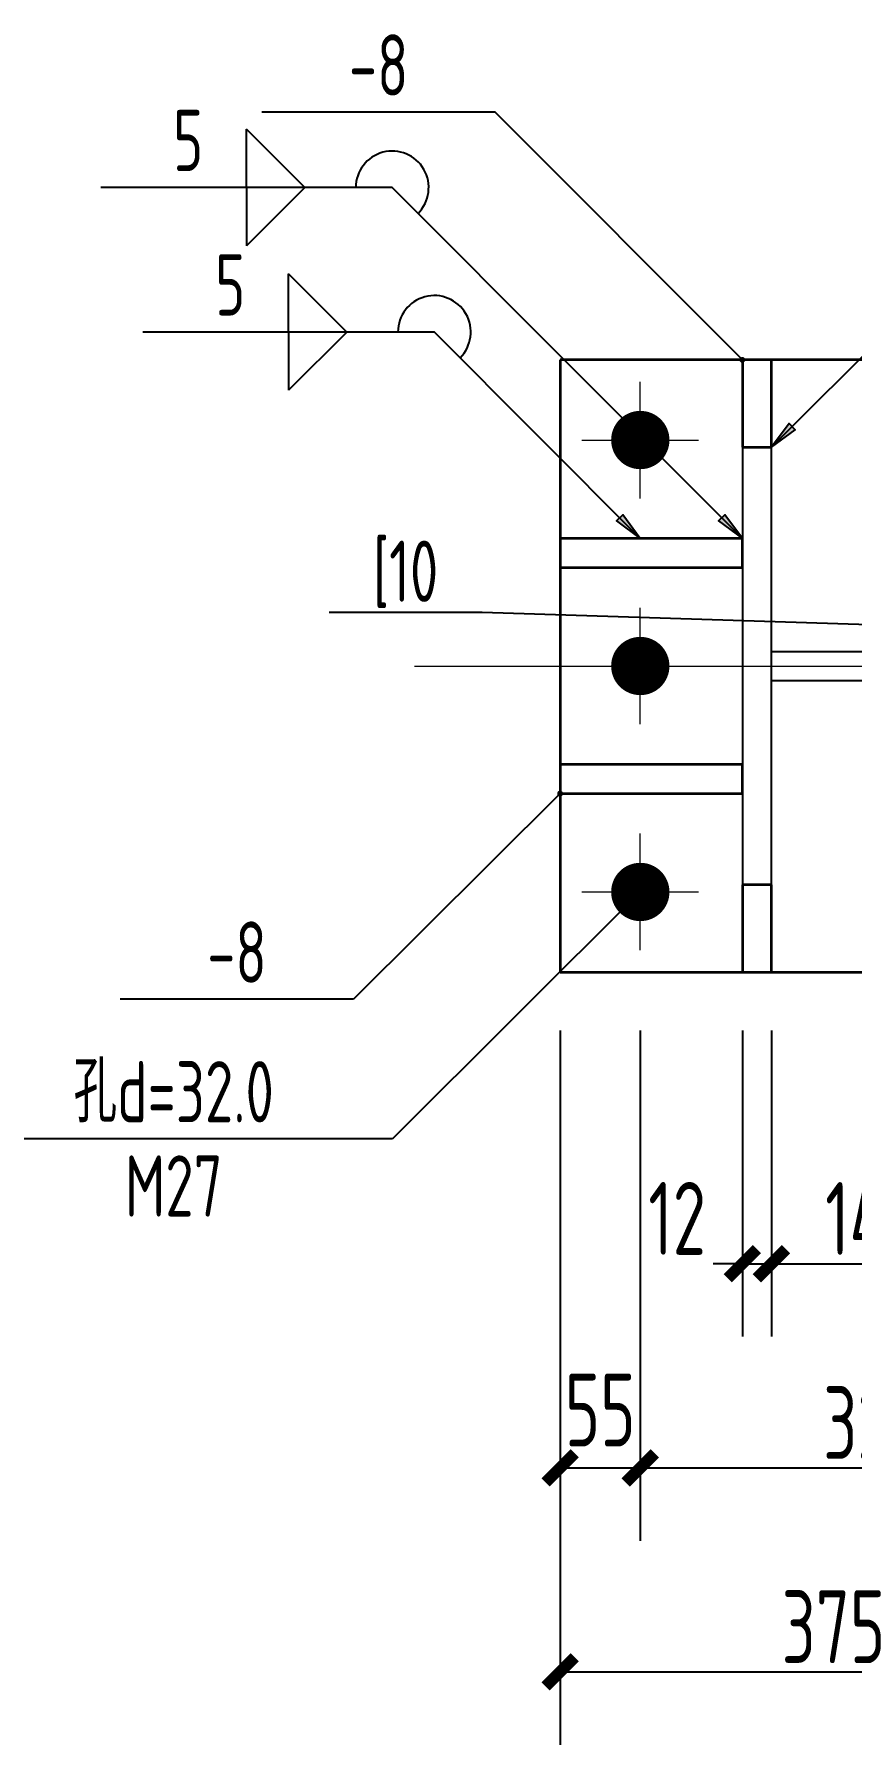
# Model space of a CAD drawing. Extents: x 69728788 to 150676229, y 15322671 to 43663798.
# Drawn here: x 75226402 to 75229206, y 19551911 to 19557778 of the extents above; entities that cross this region are included whole.
import ezdxf
from ezdxf.enums import TextEntityAlignment as Align

# ---------------------------------------------------------------- set-up
doc = ezdxf.new("R2010")
doc.units = 0
doc.header["$LTSCALE"] = 1000
doc.header["$MEASUREMENT"] = 0
doc.linetypes.add('线型2', pattern=[5, 3, -2])
doc.layers.get('0').update_dxf_attribs({"linetype": 'CONTINUOUS'})
doc.layers.get('DEFPOINTS').update_dxf_attribs({"linetype": 'CONTINUOUS'})
for name, color, linetype in [('10', 7, 'CONTINUOUS'), ('字符串标注', 253, 'CONTINUOUS'), ('尺寸标注', 253, 'CONTINUOUS'), ('焊缝标注', 253, 'CONTINUOUS'), ('螺栓孔标注', 253, 'CONTINUOUS'), ('钢板标注', 253, 'CONTINUOUS')]:
    doc.layers.add(name, color=color, linetype=linetype)
doc.layers.add('20', color=2, linetype='CONTINUOUS', lineweight=35)
doc.styles.add('PkpmHz', font='Pkpmeng', dxfattribs={"width": 0.7, "bigfont": 'hztxt'})
doc.dimstyles.new('Pkpm_1.00', dxfattribs={"dimtxt": 250, "dimasz": 100, "dimexe": 250, "dimexo": 0.0625, "dimgap": 30, "dimtad": 1, "dimdec": 0, "dimrnd": 5, "dimzin": 0, "dimdsep": 46, "dimtxsty": 'PkpmHz', "dimblk1": 'ARCHTICK', "dimblk2": 'ARCHTICK', "dimsah": 1, "dimcen": 0.09, "dimadec": 0, "dimazin": 0, "dimtfac": 1, "dimtdec": 0, "dimtmove": 2, "dimatfit": 1, "dimfxl": 1, "dimtolj": 1, "dimtzin": 0, "dimarcsym": 0})

# ---------------------------------------------------------------- blocks, each defined once
blk = doc.blocks.new('_ArchTick')
at = {"color": 0, "linetype": 'ByBlock', "const_width": 0.4}
blk.add_lwpolyline([(-0.5, -0.5), (0.5, 0.5)], dxfattribs=at)
blk = doc.blocks.new('*D504')
at = {"layer": 'DEFPOINTS', "color": 0, "linetype": 'Continuous'}
for p in [(75228830.8, 19554561.1), (75228930.8, 19554561.1), (75228930.8, 19553561.1)]:
    blk.add_point(p, dxfattribs=at)
at = {"layer": '尺寸标注', "color": 0, "linetype": 'Continuous', "lineweight": -2}
for p, q in [((75228830.8, 19554361.1), (75228830.8, 19553311.1)), ((75228930.8, 19554361.1), (75228930.8, 19553311.1)), ((75228830.8, 19553561.1), (75228730.8, 19553561.1)), ((75228830.8, 19553561.1), (75228930.8, 19553561.1)), ((75228930.8, 19553561.1), (75229030.8, 19553561.1))]:
    blk.add_line(p, q, dxfattribs=at)
at = {"layer": '尺寸标注', "color": 0, "linetype": 'Continuous', "lineweight": -2, "xscale": 100, "yscale": 100, "zscale": 100}
blk.add_blockref('_ArchTick', (75228830.8, 19553561.1), dxfattribs=at)
at = {"layer": '尺寸标注', "color": 0, "linetype": 'Continuous', "lineweight": -2, "xscale": 100, "yscale": 100, "zscale": 100, "rotation": 180}
blk.add_blockref('_ArchTick', (75228930.8, 19553561.1), dxfattribs=at)
at = {"layer": '尺寸标注', "color": 0, "linetype": 'Continuous', "insert": (75228607.2, 19553716.4), "char_height": 250, "attachment_point": 5, "style": 'PkpmHz'}
blk.add_mtext('\\A1;12', dxfattribs=at)
blk = doc.blocks.new('*D505')
at = {"layer": 'DEFPOINTS', "color": 0, "linetype": 'Continuous'}
for p in [(75228930.8, 19554561.1), (75229630.8, 19554561.1), (75229630.8, 19553561.1)]:
    blk.add_point(p, dxfattribs=at)
at = {"layer": '尺寸标注', "color": 0, "linetype": 'Continuous', "lineweight": -2}
for p, q in [((75228930.8, 19554361.1), (75228930.8, 19553311.1)), ((75229630.8, 19554361.1), (75229630.8, 19553311.1)), ((75228930.8, 19553561.1), (75229630.8, 19553561.1))]:
    blk.add_line(p, q, dxfattribs=at)
at = {"layer": '尺寸标注', "color": 0, "linetype": 'Continuous', "lineweight": -2, "xscale": 100, "yscale": 100, "zscale": 100, "rotation": 180}
blk.add_blockref('_ArchTick', (75228930.8, 19553561.1), dxfattribs=at)
at = {"layer": '尺寸标注', "color": 0, "linetype": 'Continuous', "lineweight": -2, "xscale": 100, "yscale": 100, "zscale": 100}
blk.add_blockref('_ArchTick', (75229630.8, 19553561.1), dxfattribs=at)
at = {"layer": '尺寸标注', "color": 0, "linetype": 'Continuous', "insert": (75229280.8, 19553716.1), "char_height": 250, "attachment_point": 5, "style": 'PkpmHz'}
blk.add_mtext('\\A1;149', dxfattribs=at)
blk = doc.blocks.new('*D511')
at = {"layer": 'DEFPOINTS', "color": 0, "linetype": 'Continuous'}
for p in [(75228205.8, 19554561.1), (75228480.8, 19554561.1), (75228480.8, 19552861.1)]:
    blk.add_point(p, dxfattribs=at)
at = {"layer": '尺寸标注', "color": 0, "linetype": 'Continuous', "lineweight": -2}
for p, q in [((75228205.8, 19554361.1), (75228205.8, 19552611.1)), ((75228480.8, 19554361.1), (75228480.8, 19552611.1)), ((75228205.8, 19552861.1), (75228480.8, 19552861.1))]:
    blk.add_line(p, q, dxfattribs=at)
at = {"layer": '尺寸标注', "color": 0, "linetype": 'Continuous', "lineweight": -2, "xscale": 100, "yscale": 100, "zscale": 100, "rotation": 180}
blk.add_blockref('_ArchTick', (75228205.8, 19552861.1), dxfattribs=at)
at = {"layer": '尺寸标注', "color": 0, "linetype": 'Continuous', "lineweight": -2, "xscale": 100, "yscale": 100, "zscale": 100}
blk.add_blockref('_ArchTick', (75228480.8, 19552861.1), dxfattribs=at)
at = {"layer": '尺寸标注', "color": 0, "linetype": 'Continuous', "insert": (75228343.3, 19553059.3), "char_height": 250, "attachment_point": 5, "style": 'PkpmHz'}
blk.add_mtext('\\A1;55', dxfattribs=at)
blk = doc.blocks.new('*D512')
at = {"layer": 'DEFPOINTS', "color": 0, "linetype": 'Continuous'}
for p in [(75228480.8, 19554561.1), (75230080.8, 19554561.1), (75230080.8, 19552861.1)]:
    blk.add_point(p, dxfattribs=at)
at = {"layer": '尺寸标注', "color": 0, "linetype": 'Continuous', "lineweight": -2}
for p, q in [((75228480.8, 19554361.1), (75228480.8, 19552611.1)), ((75230080.8, 19554361.1), (75230080.8, 19552611.1)), ((75228480.8, 19552861.1), (75230080.8, 19552861.1))]:
    blk.add_line(p, q, dxfattribs=at)
at = {"layer": '尺寸标注', "color": 0, "linetype": 'Continuous', "lineweight": -2, "xscale": 100, "yscale": 100, "zscale": 100, "rotation": 180}
blk.add_blockref('_ArchTick', (75228480.8, 19552861.1), dxfattribs=at)
at = {"layer": '尺寸标注', "color": 0, "linetype": 'Continuous', "lineweight": -2, "xscale": 100, "yscale": 100, "zscale": 100}
blk.add_blockref('_ArchTick', (75230080.8, 19552861.1), dxfattribs=at)
at = {"layer": '尺寸标注', "color": 0, "linetype": 'Continuous', "insert": (75229280.8, 19553016.1), "char_height": 250, "attachment_point": 5, "style": 'PkpmHz'}
blk.add_mtext('\\A1;320', dxfattribs=at)
blk = doc.blocks.new('*D515')
at = {"layer": 'DEFPOINTS', "color": 0, "linetype": 'Continuous'}
for p in [(75228205.8, 19554561.1), (75230080.8, 19554561.1), (75230080.8, 19552161.1)]:
    blk.add_point(p, dxfattribs=at)
at = {"layer": '尺寸标注', "color": 0, "linetype": 'Continuous', "lineweight": -2}
for p, q in [((75228205.8, 19554361.1), (75228205.8, 19551911.1)), ((75230080.8, 19554361.1), (75230080.8, 19551911.1)), ((75228205.8, 19552161.1), (75230080.8, 19552161.1))]:
    blk.add_line(p, q, dxfattribs=at)
at = {"layer": '尺寸标注', "color": 0, "linetype": 'Continuous', "lineweight": -2, "xscale": 100, "yscale": 100, "zscale": 100, "rotation": 180}
blk.add_blockref('_ArchTick', (75228205.8, 19552161.1), dxfattribs=at)
at = {"layer": '尺寸标注', "color": 0, "linetype": 'Continuous', "lineweight": -2, "xscale": 100, "yscale": 100, "zscale": 100}
blk.add_blockref('_ArchTick', (75230080.8, 19552161.1), dxfattribs=at)
at = {"layer": '尺寸标注', "color": 0, "linetype": 'Continuous', "insert": (75229143.3, 19552316.1), "char_height": 250, "attachment_point": 5, "style": 'PkpmHz'}
blk.add_mtext('\\A1;375', dxfattribs=at)

msp = doc.modelspace()

# ---------------------------------------------------------------- hatches: boundary and pattern name
at = {"layer": '焊缝标注'}
for points in [[(75228930.8, 19556361.1), (75229012.1, 19556421.2), (75228990.9, 19556442.4)], [(75228480.8, 19556048.6), (75228420.8, 19556130), (75228399.5, 19556108.8)], [(75228830.8, 19556048.6), (75228770.8, 19556130), (75228749.5, 19556108.8)]]:
    msp.add_hatch(color=256, dxfattribs=at).paths.add_polyline_path(points)

# ---------------------------------------------------------------- linework, layer by layer
at = {"layer": '10', "lineweight": 18, "ltscale": 100}
for p, q in [((75228480.8, 19556186.1, -1300), (75228480.8, 19556586.1, -1300)), ((75228280.8, 19556386.1, -1300), (75228680.8, 19556386.1, -1300)), ((75228480.8, 19555411.1, -1300), (75228480.8, 19555811.1, -1300)), ((75228280.8, 19555611.1, -1300), (75228680.8, 19555611.1, -1300)), ((75228480.8, 19554636.1, -1300), (75228480.8, 19555036.1, -1300)), ((75228280.8, 19554836.1, -1300), (75228680.8, 19554836.1, -1300))]:
    msp.add_line(p, q, dxfattribs=at)
at = {"layer": '10', "color": 3, "ltscale": 100}
for p, q in [((75228930.8, 19556361.1, -1300), (75228830.8, 19556361.1, -1300)), ((75228830.8, 19556361.1, -1300), (75228830.8, 19554861.1, -1300)), ((75228930.8, 19554861.1, -1300), (75228930.8, 19556361.1, -1300)), ((75228930.8, 19555661.1, -1300), (75231230.8, 19555661.1, -1300)), ((75228930.8, 19555561.1, -1300), (75231230.8, 19555561.1, -1300)), ((75228830.8, 19554861.1, -1300), (75228930.8, 19554861.1, -1300))]:
    msp.add_line(p, q, dxfattribs=at)
at = {"layer": '10', "linetype": '线型2', "lineweight": 18, "ltscale": 100}
msp.add_line((75227705.8, 19555611.1, -1300), (75232455.8, 19555611.1, -1300), dxfattribs=at)
at = {"layer": '10', "color": 1, "ltscale": 100, "const_width": 100, "elevation": -1300}
for points in [[(75228530.8, 19556386.1, 1), (75228430.8, 19556386.1, 1)], [(75228530.8, 19555611.1, 1), (75228430.8, 19555611.1, 1)], [(75228530.8, 19554836.1, 1), (75228430.8, 19554836.1, 1)]]:
    msp.add_lwpolyline(points, format="xyb", close=True, dxfattribs=at)
at = {"layer": '20', "ltscale": 100}
for p, q in [((75231955.8, 19556661.1, -1300), (75228205.8, 19556661.1, -1300)), ((75228205.8, 19556661.1, -1300), (75228205.8, 19554561.1, -1300)), ((75228930.8, 19556661.1, -1300), (75228830.8, 19556661.1, -1300)), ((75228830.8, 19556661.1, -1300), (75228830.8, 19556361.1, -1300)), ((75228930.8, 19556361.1, -1300), (75228930.8, 19556661.1, -1300)), ((75228830.8, 19556361.1, -1300), (75228930.8, 19556361.1, -1300)), ((75228830.8, 19556048.6, -1300), (75228205.8, 19556048.6, -1300)), ((75228205.8, 19556048.6, -1300), (75228205.8, 19555948.6, -1300)), ((75228830.8, 19555948.6, -1300), (75228830.8, 19556048.6, -1300)), ((75228205.8, 19555948.6, -1300), (75228830.8, 19555948.6, -1300)), ((75228830.8, 19555273.6, -1300), (75228205.8, 19555273.6, -1300)), ((75228205.8, 19555273.6, -1300), (75228205.8, 19555173.6, -1300)), ((75228830.8, 19555173.6, -1300), (75228830.8, 19555273.6, -1300)), ((75228205.8, 19555173.6, -1300), (75228830.8, 19555173.6, -1300)), ((75228930.8, 19554861.1, -1300), (75228830.8, 19554861.1, -1300)), ((75228830.8, 19554861.1, -1300), (75228830.8, 19554561.1, -1300)), ((75228930.8, 19554561.1, -1300), (75228930.8, 19554861.1, -1300)), ((75228205.8, 19554561.1, -1300), (75231955.8, 19554561.1, -1300)), ((75228830.8, 19554561.1, -1300), (75228930.8, 19554561.1, -1300))]:
    msp.add_line(p, q, dxfattribs=at)
at = {"layer": '字符串标注', "ltscale": 100}
for p, q in [((75227938.5, 19555794.4, -1300), (75227413.5, 19555794.4, -1300)), ((75229955.8, 19555731.1, -1300), (75227938.5, 19555794.4, -1300))]:
    msp.add_line(p, q, dxfattribs=at)
at = {"layer": '焊缝标注', "ltscale": 100}
for p, q in [((75227330.1, 19557252.1, -1300), (75227130.1, 19557452.1, -1300)), ((75227130.1, 19557252.1, -1300), (75227130.1, 19557452.1, -1300)), ((75227630.1, 19557252.1, -1300), (75226630.1, 19557252.1, -1300)), ((75227330.1, 19557252.1, -1300), (75227130.1, 19557052.1, -1300)), ((75227130.1, 19557252.1, -1300), (75227130.1, 19557052.1, -1300)), ((75228830.8, 19556048.6, -1300), (75227630.1, 19557252.1, -1300)), ((75228930.8, 19556361.1, -1300), (75229638.2, 19557068, -1300)), ((75227474.5, 19556756.6, -1300), (75227274.5, 19556956.6, -1300)), ((75227274.5, 19556756.6, -1300), (75227274.5, 19556956.6, -1300)), ((75227774.5, 19556756.6, -1300), (75226774.5, 19556756.6, -1300)), ((75227474.5, 19556756.6, -1300), (75227274.5, 19556556.6, -1300)), ((75227274.5, 19556756.6, -1300), (75227274.5, 19556556.6, -1300)), ((75228480.8, 19556048.6, -1300), (75227774.5, 19556756.6, -1300))]:
    msp.add_line(p, q, dxfattribs=at)
at = {"layer": '焊缝标注', "linetype": 'Continuous', "elevation": -1300}
for points in [[(75228930.8, 19556361.1), (75229012.1, 19556421.2), (75228990.9, 19556442.4)], [(75228480.8, 19556048.6), (75228420.8, 19556130), (75228399.5, 19556108.8)], [(75228830.8, 19556048.6), (75228770.8, 19556130), (75228749.5, 19556108.8)]]:
    msp.add_lwpolyline(points, close=True, dxfattribs=at)
at = {"layer": '焊缝标注', "ltscale": 100}
for centre in [(75227630.1, 19557252.1, -1300), (75227774.5, 19556756.6, -1300)]:
    msp.add_arc(centre, 125, 314.93155, 180, dxfattribs=at)
at = {"layer": '螺栓孔标注', "ltscale": 100}
for p, q in [((75228480.8, 19554836.1, -1300), (75227630.6, 19553989.3, -1300)), ((75227630.6, 19553989.3, -1300), (75226130.6, 19553989.3, -1300))]:
    msp.add_line(p, q, dxfattribs=at)
at = {"layer": '螺栓孔标注', "ltscale": 100, "const_width": 10, "elevation": -1300}
msp.add_lwpolyline([(75228485.8, 19554836.1, 1), (75228475.8, 19554836.1, 1)], format="xyb", close=True, dxfattribs=at)
at = {"layer": '钢板标注', "ltscale": 100}
for p, q in [((75227983.3, 19557510.7, -1300), (75227183.3, 19557510.7, -1300)), ((75228830.8, 19556661.1, -1300), (75227983.3, 19557510.7, -1300)), ((75228205.8, 19555173.6, -1300), (75227497.3, 19554467.9, -1300)), ((75227497.3, 19554467.9, -1300), (75226697.3, 19554467.9, -1300))]:
    msp.add_line(p, q, dxfattribs=at)
at = {"layer": '钢板标注', "ltscale": 100, "const_width": 10, "elevation": -1300}
for points in [[(75228835.8, 19556661.1, 1), (75228825.8, 19556661.1, 1)], [(75228210.8, 19555173.6, 1), (75228200.8, 19555173.6, 1)]]:
    msp.add_lwpolyline(points, format="xyb", close=True, dxfattribs=at)

# ---------------------------------------------------------------- texts
at = {"layer": '字符串标注', "style": 'PkpmHz', "width": 0.71}
msp.add_text('[10', height=210, dxfattribs=at).set_placement((75227676, 19555831.1, -1300), align=Align.CENTER)
at = {"layer": '焊缝标注', "style": 'PkpmHz', "width": 0.71}
for p in [(75226930.1, 19557308.8, -1300), (75227074.5, 19556813.2, -1300)]:
    msp.add_text('5', height=210, dxfattribs=at).set_placement(p, align=Align.CENTER)
at = {"layer": '螺栓孔标注', "style": 'PkpmHz', "width": 0.71}
msp.add_text('孔d=32.0', height=210, dxfattribs=at).set_placement((75226880.6, 19554045.9, -1300), align=Align.CENTER)
msp.add_text('M27', height=210, dxfattribs=at).set_placement((75226880.6, 19553932.7, -1300), align=Align.TOP_CENTER)
at = {"layer": '钢板标注', "style": 'PkpmHz', "width": 0.71}
for p in [(75227583.3, 19557567.3, -1300), (75227097.3, 19554524.5, -1300)]:
    msp.add_text('-8', height=210, dxfattribs=at).set_placement(p, align=Align.CENTER)

# ---------------------------------------------------------------- dimensions: what is measured, and where the dimension line sits
at = {"layer": '尺寸标注', "linetype": 'Continuous'}
for base, p1, p2, text, picture, middle in [((75228480.8, 19552861.1, -1300), (75228205.8, 19554561.1, -1300), (75228480.8, 19554561.1, -1300), '55', '*D511', (75228343.3, 19553059.3, -1300)), ((75228930.8, 19553561.1, -1300), (75228830.8, 19554561.1, -1300), (75228930.8, 19554561.1, -1300), '12', '*D504', (75228607.2, 19553716.4, -1300))]:
    dim = msp.add_linear_dim(base=base, p1=p1, p2=p2, text=text, dimstyle='Pkpm_1.00', override={"dimexo": 200, "dimtih": 0, "dimtoh": 0}, dxfattribs=at)
    dim.commit()
    dim.dimension.update_dxf_attribs({"geometry": picture, "text_midpoint": middle, "dimtype": 160})
for base, p1, p2, text, picture, middle in [((75230080.8, 19552161.1, -1300), (75228205.8, 19554561.1, -1300), (75230080.8, 19554561.1, -1300), '375', '*D515', (75229143.3, 19552316.1, -1300)), ((75230080.8, 19552861.1, -1300), (75228480.8, 19554561.1, -1300), (75230080.8, 19554561.1, -1300), '320', '*D512', (75229280.8, 19553016.1, -1300)), ((75229630.8, 19553561.1, -1300), (75228930.8, 19554561.1, -1300), (75229630.8, 19554561.1, -1300), '149', '*D505', (75229280.8, 19553716.1, -1300))]:
    dim = msp.add_linear_dim(base=base, p1=p1, p2=p2, text=text, dimstyle='Pkpm_1.00', override={"dimexo": 200, "dimtih": 0, "dimtoh": 0}, dxfattribs=at)
    dim.commit()
    dim.dimension.update_dxf_attribs({"geometry": picture, "text_midpoint": middle})

doc.saveas('drawing.dxf')
